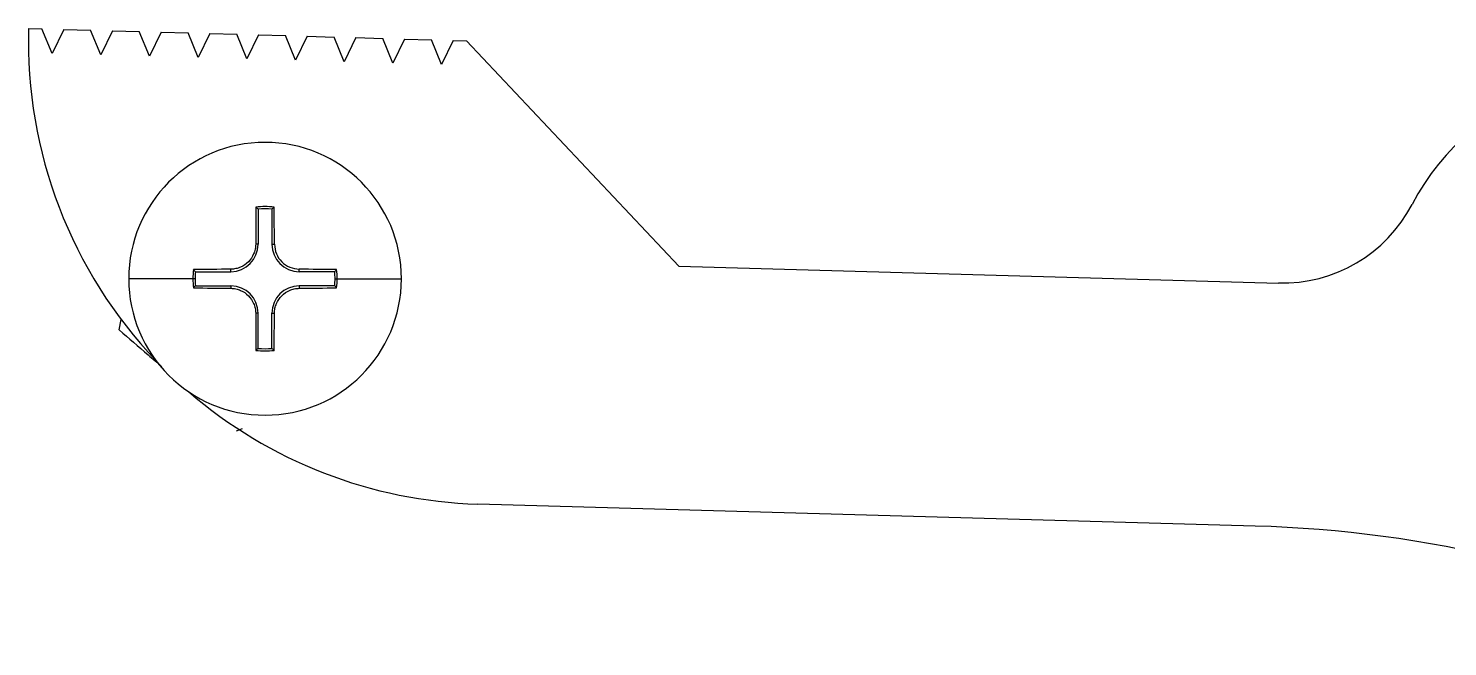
# Model space of a CAD drawing. Header units: millimetres. Extents: x 0 to 841, y 0 to 594.
# Drawn here: x 156.5 to 214.8, y 359.8 to 385.2 of the extents above; entities that cross this region are included whole.
import ezdxf

# ---------------------------------------------------------------- set-up
doc = ezdxf.new("R2010")
doc.units = ezdxf.units.MM

msp = doc.modelspace()

# ---------------------------------------------------------------- linework, layer by layer
at = {"color": 7, "linetype": 'Continuous', "lineweight": 25}
for p, q in [((156.505, 385.162), (157.057, 385.146)), ((157.477, 384.134), (157.057, 385.146)), ((157.953, 385.121), (157.477, 384.134)), ((157.953, 385.121), (159.056, 385.09)), ((159.476, 384.078), (159.056, 385.09)), ((159.952, 385.064), (159.476, 384.078)), ((159.952, 385.064), (161.055, 385.033)), ((161.475, 384.021), (161.055, 385.033)), ((161.952, 385.008), (161.475, 384.021)), ((161.952, 385.008), (163.055, 384.977)), ((163.474, 383.965), (163.055, 384.977)), ((163.951, 384.952), (163.474, 383.965)), ((163.951, 384.952), (165.054, 384.92)), ((165.474, 383.908), (165.054, 384.92)), ((165.95, 384.895), (165.474, 383.908)), ((165.95, 384.895), (167.053, 384.864)), ((167.473, 383.852), (167.053, 384.864)), ((167.949, 384.839), (167.473, 383.852)), ((167.949, 384.839), (169.052, 384.808)), ((169.472, 383.795), (169.052, 384.808)), ((169.948, 384.782), (169.472, 383.795)), ((169.948, 384.782), (171.051, 384.751)), ((171.471, 383.739), (171.051, 384.751)), ((171.948, 384.726), (171.471, 383.739)), ((171.948, 384.726), (173.051, 384.695)), ((173.47, 383.683), (173.051, 384.695)), ((173.947, 384.669), (173.47, 383.683)), ((173.947, 384.669), (174.498, 384.654)), ((174.498, 384.654), (183.211, 375.404)), ((165.935, 377.744), (165.935, 376.3)), ((166.504, 377.744), (166.504, 376.3)), ((165.935, 376.3), (165.834, 376.3)), ((166.504, 376.3), (166.605, 376.3)), ((163.256, 374.884), (160.619, 374.884)), ((163.345, 374.884), (163.256, 374.884)), ((163.359, 375.168), (164.814, 375.174)), ((164.814, 375.174), (164.814, 375.275)), ((167.625, 375.174), (167.625, 375.275)), ((169.079, 375.168), (167.625, 375.174)), ((169.094, 374.884), (169.183, 374.884)), ((169.183, 374.884), (171.819, 374.884)), ((183.211, 375.404), (207.844, 374.709)), ((163.359, 374.599), (164.814, 374.593)), ((164.814, 374.593), (164.814, 374.492)), ((169.079, 374.599), (167.625, 374.593)), ((167.625, 374.593), (167.625, 374.492)), ((160.226, 372.783), (160.308, 373.217)), ((165.935, 373.467), (165.834, 373.467)), ((165.935, 372.023), (165.935, 373.467)), ((166.504, 373.467), (166.605, 373.467)), ((166.504, 372.023), (166.504, 373.467)), ((165.042, 368.643), (165.299, 368.733)), ((206.884, 364.732), (174.962, 365.633))]:
    msp.add_line(p, q, dxfattribs=at)
for centre, radius, start, end in [((175.498, 384.626), 19, 178.38329, 223.62522), ((222.197, 373.304), 10, 64.23555, 152.43881), ((166.219, 374.884), 5.6, 0, 180), ((431.889, 374.983), 266.058, 179.38832, 179.71639), ((166.219, 374.884), 2.963, 82.76191, 97.23809), ((166.219, 374.884), 2.874, 84.3238, 95.6762), ((-99.45, 374.983), 266.058, 0.28361, 0.61168), ((208.013, 380.707), 6, 268.38329, 332.43881), ((164.809, 376.3), 1.126, 270.2329, 0), ((167.629, 376.3), 1.126, 180, 269.7671), ((166.219, 374.884), 5.6, 180, 0), ((166.219, 374.884), 2.963, 172.75937, 180), ((166.219, 374.884), 2.963, 180, 187.24063), ((167.199, 109.366), 265.92, 90.5139, 90.84443), ((166.219, 374.884), 2.874, 174.31472, 180), ((166.219, 374.884), 2.874, 180, 185.68528), ((165.24, 109.374), 265.912, 89.15557, 89.4861), ((166.219, 374.884), 2.874, 0, 5.68528), ((166.219, 374.884), 2.874, 354.31472, 0), ((166.219, 374.884), 2.963, 0, 7.24063), ((166.219, 374.884), 2.963, 352.75937, 0), ((167.199, 640.401), 265.92, 269.15557, 269.4861), ((164.809, 373.467), 1.126, 0, 89.7671), ((167.629, 373.467), 1.126, 90.2329, 180), ((165.24, 640.393), 265.912, 270.5139, 270.84443), ((431.889, 374.784), 266.058, 180.28361, 180.61168), ((-99.45, 374.784), 266.058, 359.38832, 359.71639), ((166.219, 374.884), 2.963, 262.76191, 277.23809), ((166.219, 374.884), 2.874, 264.3238, 275.6762), ((175.498, 384.626), 19, 229.16693, 268.38329), ((205.474, 314.752), 50, 64.23555, 88.38329)]:
    msp.add_arc(centre, radius, start, end, dxfattribs=at)
for points, knots in [([(165.935, 377.744), (165.918, 377.759), (165.889, 377.786), (165.859, 377.812), (165.846, 377.823)], [0, 0, 0, 0, 0.559997, 1, 1, 1, 1]), ([(166.504, 377.744), (166.52, 377.759), (166.55, 377.786), (166.58, 377.812), (166.593, 377.823)], [0, 0, 0, 0, 0.559997, 1, 1, 1, 1]), ([(165.834, 376.3), (165.83, 376.231), (165.821, 376.094), (165.738, 375.839), (165.552, 375.56), (165.274, 375.373), (165.019, 375.289), (164.883, 375.28), (164.814, 375.275)], [0, 0, 0, 0, 0.130549, 0.257422, 0.499745, 0.742448, 0.869415, 1, 1, 1, 1]), ([(166.605, 376.3), (166.621, 376.167), (166.653, 375.901), (166.887, 375.561), (167.226, 375.326), (167.492, 375.292), (167.625, 375.275)], [0, 0, 0, 0, 0.250682, 0.499756, 0.749068, 1, 1, 1, 1]), ([(163.359, 375.168), (163.344, 375.185), (163.317, 375.214), (163.291, 375.244), (163.28, 375.257)], [0, 0, 0, 0, 0.559997, 1, 1, 1, 1]), ([(169.079, 375.168), (169.094, 375.185), (169.121, 375.214), (169.148, 375.244), (169.159, 375.257)], [0, 0, 0, 0, 0.559997, 1, 1, 1, 1]), ([(163.359, 374.599), (163.344, 374.582), (163.317, 374.553), (163.291, 374.523), (163.28, 374.51)], [0, 0, 0, 0, 0.559997, 1, 1, 1, 1]), ([(164.814, 374.492), (164.883, 374.487), (165.019, 374.478), (165.274, 374.394), (165.552, 374.207), (165.738, 373.929), (165.821, 373.673), (165.83, 373.537), (165.834, 373.467)], [0, 0, 0, 0, 0.1304278, 0.2572592, 0.4997415, 0.742285, 0.8692937, 1, 1, 1, 1]), ([(166.605, 373.467), (166.609, 373.536), (166.618, 373.673), (166.701, 373.928), (166.886, 374.207), (167.164, 374.394), (167.419, 374.478), (167.556, 374.487), (167.625, 374.492)], [0, 0, 0, 0, 0.130552, 0.257422, 0.499745, 0.74245, 0.869417, 1, 1, 1, 1]), ([(169.079, 374.599), (169.094, 374.582), (169.121, 374.553), (169.148, 374.523), (169.159, 374.51)], [0, 0, 0, 0, 0.559997, 1, 1, 1, 1]), ([(160.226, 372.783), (160.62, 372.444), (161.197, 371.948), (161.793, 371.435), (161.982, 371.273)], [0, 0, 0, 0, 0.683189, 1, 1, 1, 1]), ([(165.935, 372.023), (165.918, 372.008), (165.889, 371.982), (165.859, 371.955), (165.846, 371.944)], [0, 0, 0, 0, 0.5599972, 1, 1, 1, 1]), ([(166.504, 372.023), (166.52, 372.008), (166.55, 371.982), (166.58, 371.955), (166.593, 371.944)], [0, 0, 0, 0, 0.5599972, 1, 1, 1, 1])]:
    msp.add_open_spline(points, degree=3, knots=knots, dxfattribs=at)

doc.saveas('drawing.dxf')
